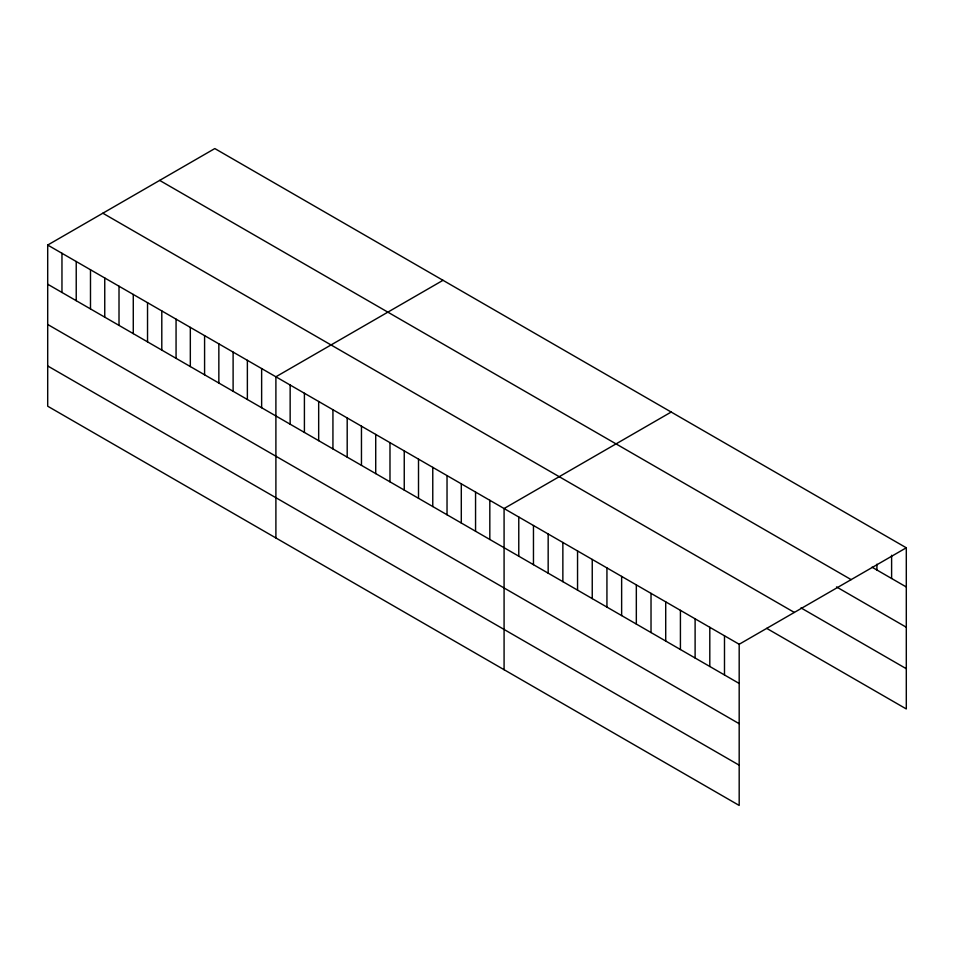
<?xml version="1.0" encoding="UTF-8"?>
<svg xmlns="http://www.w3.org/2000/svg" width="954" height="954" viewBox="0 0 954 954"><rect width="100%" height="100%" fill="white"/><g stroke="black" fill="none" stroke-linecap="round" stroke-linejoin="round"><path stroke-width="1.43" d="M47.7 245.047L739.183 644.272L739.183 805.438L47.7 406.213L47.7 245.047L214.817 148.562L906.3 547.787L906.3 708.953L766.706 628.364M443.002 280.309L275.897 376.782L275.897 537.961M671.199 412.045L504.082 508.53L504.082 669.708M739.183 644.272L906.3 547.787M872.016 567.177L906.3 586.972M159.664 180.401L851.147 579.627M836.503 586.925L906.3 627.231M800.99 607.901L906.3 668.706M102.841 213.207L794.336 612.432M47.7 284.22L739.183 683.446M47.7 324.479L739.183 723.704M47.7 365.954L739.183 765.18M891.608 555.264L891.608 578.482M876.917 564.196L876.917 570.003M724.491 635.781L724.491 674.967M709.8 627.303L709.8 666.488M695.108 618.812L695.108 657.998M680.417 610.333L680.417 649.519M665.713 601.855L665.713 641.028M651.022 593.364L651.022 632.55M636.33 584.885L636.33 624.071M621.638 576.395L621.638 615.58M606.935 567.916L606.935 607.102M592.243 559.438L592.243 598.611M577.552 550.947L577.552 590.132M562.86 542.468L562.86 581.654M548.168 533.978L548.168 573.163M533.465 525.499L533.465 564.685M518.773 517.008L518.773 556.194M489.819 500.301L489.819 539.475M475.557 492.061L475.557 531.247M461.295 483.833L461.295 523.007M447.032 475.593L447.032 514.778M432.77 467.365L432.77 506.538M418.508 459.124L418.508 498.31M404.246 450.896L404.246 490.07M389.983 442.656L389.983 481.842M375.721 434.428L375.721 473.613M361.459 426.188L361.459 465.373M347.196 417.959L347.196 457.145M332.934 409.719L332.934 448.905M318.672 401.491L318.672 440.676M304.409 393.251L304.409 432.436M290.147 385.022L290.147 424.208M261.635 368.554L261.635 407.74M247.372 360.314L247.372 399.499M233.11 352.086L233.11 391.271M218.848 343.845L218.848 383.031M204.585 335.617L204.585 374.803M190.323 327.377L190.323 366.563M176.061 319.149L176.061 358.334M161.798 310.909L161.798 350.094M147.536 302.68L147.536 341.866M133.274 294.44L133.274 333.626M119.011 286.212L119.011 325.397M104.749 277.972L104.749 317.157M90.487 269.743L90.487 308.929M76.225 261.503L76.225 300.689M61.962 253.275L61.962 292.461"/></g></svg>
